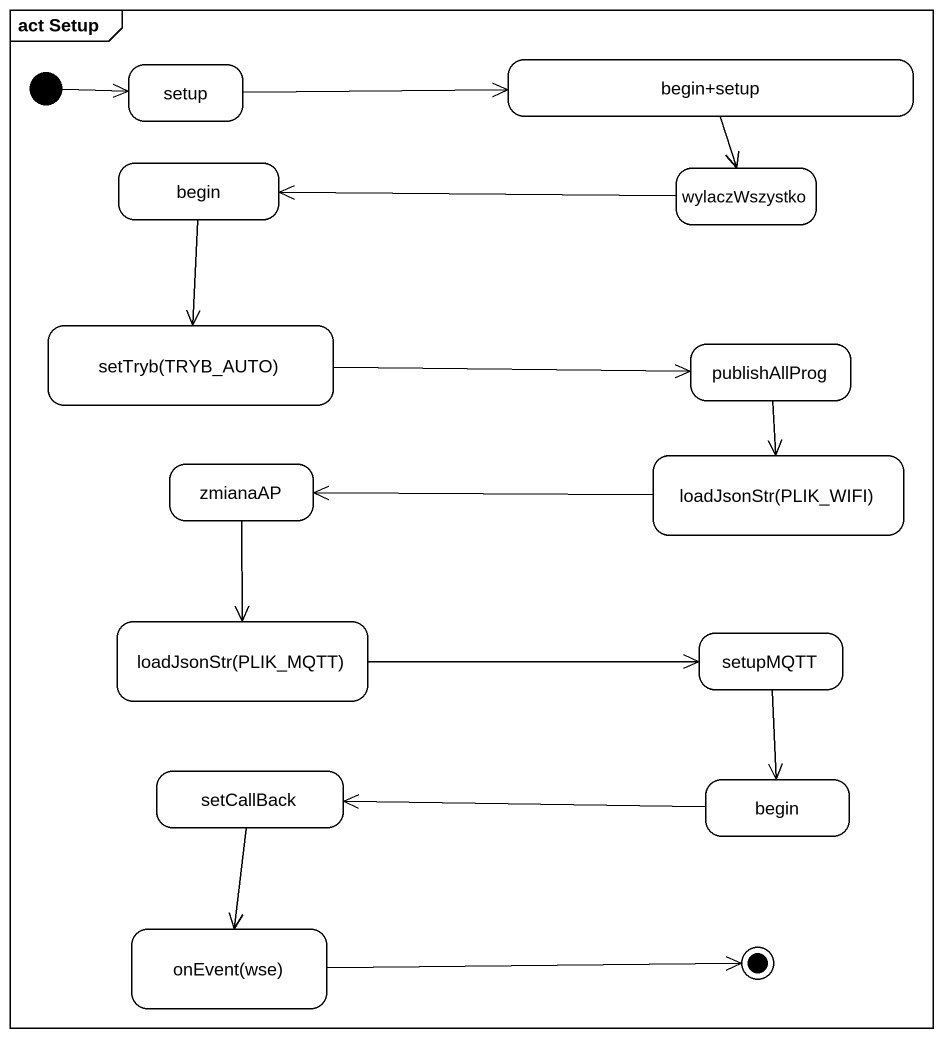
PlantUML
@startuml
mainframe act Setup
hide empty description
state setup
state "begin+setup" as begin_setup
state begin
state wylaczWszystko
state "setTryb(TRYB_AUTO)" as setTryb_TRYB_AUTO
state publishAllProg
state zmianaAP
state "loadJsonStr(PLIK_WIFI)" as loadJsonStr_PLIK_WIFI
state "loadJsonStr(PLIK_MQTT)" as loadJsonStr_PLIK_MQTT
state setupMQTT
state setCallBack
state "begin" as begin_2
state "onEvent(wse)" as onEvent_wse
[*] -right-> setup
setup -right-> begin_setup
begin_setup --> wylaczWszystko
begin --> setTryb_TRYB_AUTO
wylaczWszystko -left-> begin
setTryb_TRYB_AUTO -right-> publishAllProg
publishAllProg --> loadJsonStr_PLIK_WIFI
zmianaAP --> loadJsonStr_PLIK_MQTT
loadJsonStr_PLIK_WIFI -left-> zmianaAP
loadJsonStr_PLIK_MQTT -right-> setupMQTT
setupMQTT --> begin_2
setCallBack --> onEvent_wse
begin_2 -left-> setCallBack
onEvent_wse -right-> [*]
@enduml
